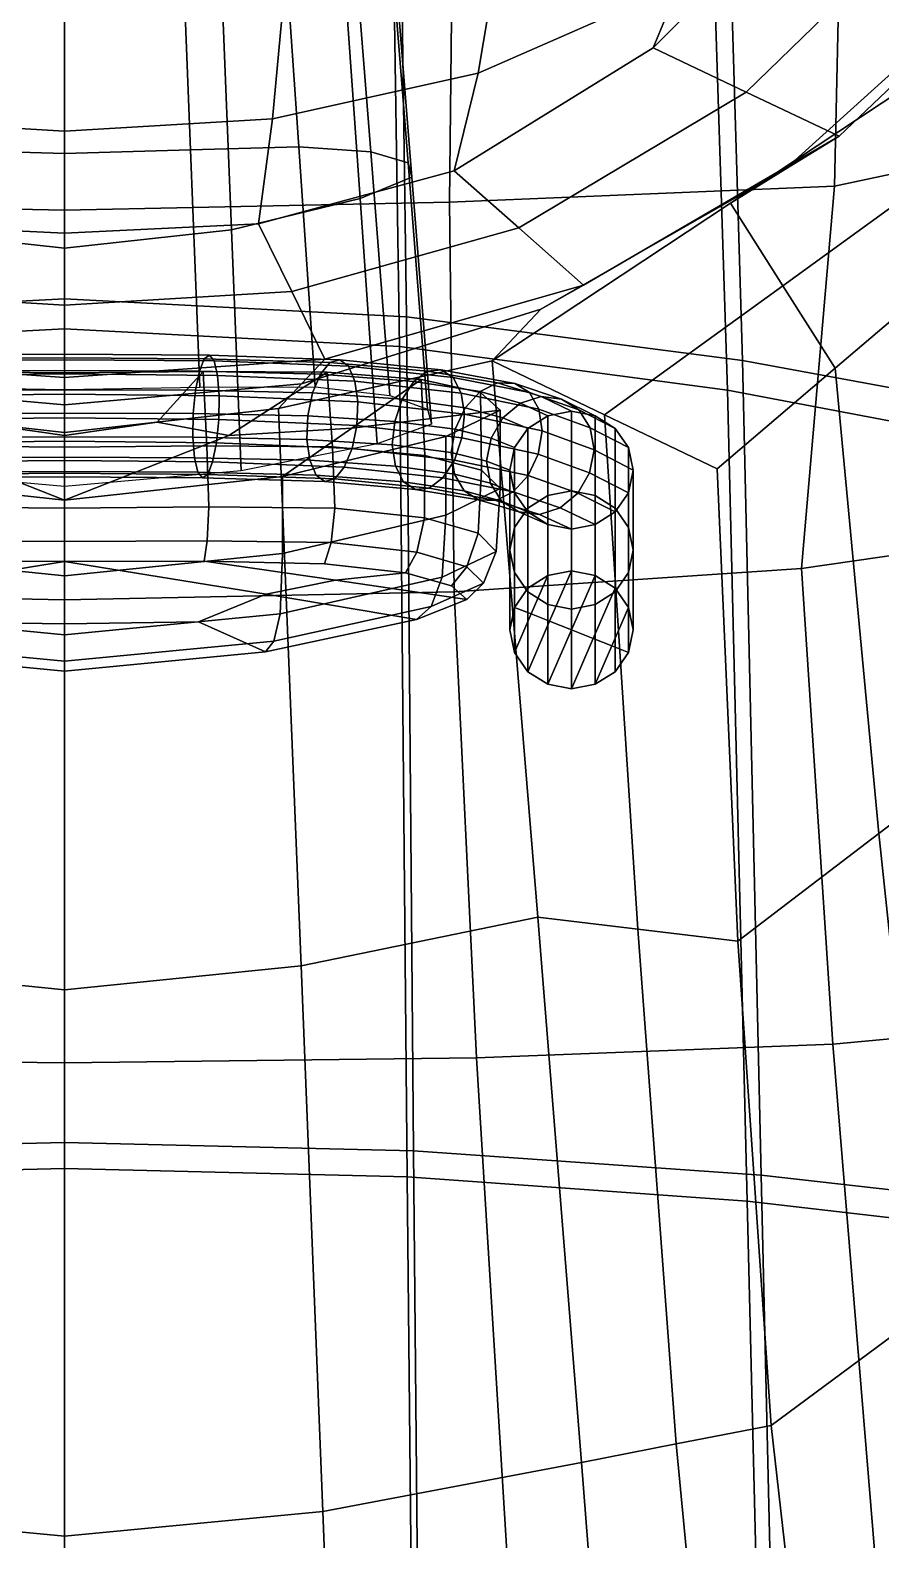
# Model space of a CAD drawing. Extents: x -0.97 to 0.97, y -3.2 to 2.94.
# Drawn here: x -0.0084 to 0.2012, y 1.7521 to 2.1244 of the extents above; entities that cross this region are included whole.
import ezdxf

# ---------------------------------------------------------------- set-up
doc = ezdxf.new("R2010")
doc.units = 0

msp = doc.modelspace()

# ---------------------------------------------------------------- linework, layer by layer
for points in [[(-0.08132, 2.26429, 0.97047), (-0.08433, 2.05373, 1.10115), (0, 2.05814, 1.10504), (0, 2.27284, 0.97259)], [(0.08132, 2.26429, 0.97047), (0, 2.27284, 0.97259), (0, 2.05814, 1.10504), (0.08433, 2.05373, 1.10115)], [(-0.07941, 2.25594, 0.95767), (0, 2.26448, 0.95973), (0, 2.05076, 1.09153), (-0.08263, 2.04635, 1.08769)], [(0.07941, 2.25594, 0.95767), (0.08263, 2.04635, 1.08769), (0, 2.05076, 1.09153), (0, 2.26448, 0.95973)], [(0.08132, 2.26429, 0.97047), (0.08433, 2.05373, 1.10115), (0.16719, 2.04293, 1.0905), (0.16117, 2.24421, 0.96418)], [(0.07941, 2.25594, 0.95767), (0.15705, 2.23598, 0.95172), (0.16343, 2.0356, 1.07739), (0.08263, 2.04635, 1.08769)], [(0.23806, 2.21818, 0.95376), (0.16117, 2.24421, 0.96418), (0.16719, 2.04293, 1.0905), (0.24709, 2.02818, 1.07414)], [(0.23112, 2.21026, 0.94211), (0.24059, 2.02099, 1.06185), (0.16343, 2.0356, 1.07739), (0.15705, 2.23598, 0.95172)], [(0.2446, 2.09757, 0.24367), (0.24273, 2.17577, 0.23647), (0.19151, 2.1607, 0.1129), (0.18981, 2.0859, 0.10108)], [(0.15155, 2.13559, -0.14425), (0.20602, 2.16757, -0.11581), (0.18979, 2.16458, -0.02745), (0.14516, 2.12006, -0.08709)], [(0.16806, 2.10915, -0.09846), (0.14516, 2.12006, -0.08709), (0.18979, 2.16458, -0.02745), (0.21792, 2.15765, -0.03756)], [(0.0949, 2.08196, 0.10108), (0.18981, 2.0859, 0.10108), (0.19151, 2.1607, 0.1129), (0.09575, 2.15777, 0.1129)], [(0.15155, 2.13559, -0.14425), (0.10195, 2.11383, -0.17537), (0.10722, 2.14513, -0.22799), (0.15721, 2.16019, -0.20727)], [(-0.0949, 2.08196, 0.10108), (0, 2.07999, 0.10108), (0, 2.1563, 0.1129), (-0.09575, 2.15777, 0.1129)], [(0.0949, 2.08196, 0.10108), (0.09575, 2.15777, 0.1129), (0, 2.1563, 0.1129), (0, 2.07999, 0.10108)], [(0.16806, 2.10915, -0.09846), (0.21792, 2.15765, -0.03756), (0.24606, 2.15071, -0.04767), (0.19095, 2.09825, -0.10983)], [(-0.0311, 2.09488, 0.87829), (0, 2.09398, 0.88131), (0, 2.15219, 0.8619), (-0.0288, 2.15339, 0.85878)], [(0.0311, 2.09488, 0.87829), (0.0288, 2.15339, 0.85878), (0, 2.15219, 0.8619), (0, 2.09398, 0.88131)], [(0.0311, 2.09488, 0.87829), (0.05775, 2.09565, 0.87036), (0.05369, 2.15485, 0.85061), (0.0288, 2.15339, 0.85878)], [(0.07551, 2.09437, 0.85863), (0.07079, 2.15442, 0.8386), (0.05369, 2.15485, 0.85061), (0.05775, 2.09565, 0.87036)], [(0.07551, 2.09437, 0.85863), (0.0847, 2.09167, 0.84577), (0.07988, 2.15239, 0.82551), (0.07079, 2.15442, 0.8386)], [(0.0856, 2.08814, 0.83445), (0.08076, 2.14905, 0.81414), (0.07988, 2.15239, 0.82551), (0.0847, 2.09167, 0.84577)], [(0.0856, 2.08814, 0.83445), (0.07288, 2.08292, 0.82404), (0.06865, 2.14343, 0.80385), (0.08076, 2.14905, 0.81414)], [(0.17758, 2.09, -0.09668), (0.19095, 2.09825, -0.10983), (0.24606, 2.15071, -0.04767), (0.23286, 2.14011, -0.03418)], [(0.05125, 2.10253, -0.19156), (0.05433, 2.1354, -0.24002), (0.10722, 2.14513, -0.22799), (0.10195, 2.11383, -0.17537)], [(0.04118, 2.07515, 0.81387), (0.03877, 2.13461, 0.79404), (0.06865, 2.14343, 0.80385), (0.07288, 2.08292, 0.82404)], [(0.17758, 2.09, -0.09668), (0.23286, 2.14011, -0.03418), (0.22296, 2.12062, -0.02684), (0.1642, 2.08174, -0.08353)], [(-0.05125, 2.10253, -0.19156), (-0.05433, 2.1354, -0.24002), (0, 2.13187, -0.24387), (0, 2.09949, -0.19592)], [(-0.04118, 2.07515, 0.81387), (-0.03877, 2.13461, 0.79404), (0, 2.1294, 0.78925), (0, 2.07063, 0.80886)], [(0.05125, 2.10253, -0.19156), (0, 2.09949, -0.19592), (0, 2.13187, -0.24387), (0.05433, 2.1354, -0.24002)], [(0.04118, 2.07515, 0.81387), (0, 2.07063, 0.80886), (0, 2.1294, 0.78925), (0.03877, 2.13461, 0.79404)], [(0.15155, 2.13559, -0.14425), (0.14516, 2.12006, -0.08709), (0.09611, 2.0897, -0.1307), (0.10195, 2.11383, -0.17537)], [(0.16806, 2.10915, -0.09846), (0.11203, 2.07562, -0.14347), (0.09611, 2.0897, -0.1307), (0.14516, 2.12006, -0.08709)], [(0.1771, 2.06137, -0.08111), (0.1642, 2.08174, -0.08353), (0.22296, 2.12062, -0.02684), (0.22103, 2.09322, -0.03609)], [(0.05125, 2.10253, -0.19156), (0.10195, 2.11383, -0.17537), (0.09611, 2.0897, -0.1307), (0.04786, 2.0766, -0.15211)], [(0.16806, 2.10915, -0.09846), (0.19095, 2.09825, -0.10983), (0.12796, 2.06155, -0.15624), (0.11203, 2.07562, -0.14347)], [(-0.05125, 2.10253, -0.19156), (0, 2.09949, -0.19592), (0, 2.07437, -0.15727), (-0.04786, 2.0766, -0.15211)], [(0.05125, 2.10253, -0.19156), (0.04786, 2.0766, -0.15211), (0, 2.07437, -0.15727), (0, 2.09949, -0.19592)], [(0.17758, 2.09, -0.09668), (0.11746, 2.05559, -0.14255), (0.12796, 2.06155, -0.15624), (0.19095, 2.09825, -0.10983)], [(0.2446, 2.09757, 0.24367), (0.18981, 2.0859, 0.10108), (0.18171, 1.99163, 0.1403), (0.24642, 2.001, 0.25471)], [(-0.0311, 2.09488, 0.87829), (-0.0334, 2.03636, 0.89781), (0, 2.03577, 0.90073), (0, 2.09398, 0.88131)], [(0.0311, 2.09488, 0.87829), (0, 2.09398, 0.88131), (0, 2.03577, 0.90073), (0.0334, 2.03636, 0.89781)], [(0.0311, 2.09488, 0.87829), (0.0334, 2.03636, 0.89781), (0.06181, 2.03645, 0.8901), (0.05775, 2.09565, 0.87036)], [(0.07551, 2.09437, 0.85863), (0.05775, 2.09565, 0.87036), (0.06181, 2.03645, 0.8901), (0.08024, 2.03433, 0.87865)], [(0.07551, 2.09437, 0.85863), (0.08024, 2.03433, 0.87865), (0.08952, 2.03094, 0.86602), (0.0847, 2.09167, 0.84577)], [(0.1771, 2.06137, -0.08111), (0.22103, 2.09322, -0.03609), (0.21911, 2.06582, -0.04535), (0.18999, 2.041, -0.0787)], [(0.05602, 2.05994, -0.16682), (0.04786, 2.0766, -0.15211), (0.09611, 2.0897, -0.1307), (0.11203, 2.07562, -0.14347)], [(0.0856, 2.08814, 0.83445), (0.0847, 2.09167, 0.84577), (0.08952, 2.03094, 0.86602), (0.09045, 2.02723, 0.85477)], [(0.17758, 2.09, -0.09668), (0.1642, 2.08174, -0.08353), (0.10545, 2.04286, -0.14022), (0.11746, 2.05559, -0.14255)], [(0.0856, 2.08814, 0.83445), (0.09045, 2.02723, 0.85477), (0.07711, 2.02241, 0.84422), (0.07288, 2.08292, 0.82404)], [(0.0949, 2.08196, 0.10108), (0.09608, 1.98588, 0.10117), (0.18171, 1.99163, 0.1403), (0.18981, 2.0859, 0.10108)], [(-0.0949, 2.08196, 0.10108), (-0.09608, 1.98588, 0.10117), (0, 1.9839, 0.10042), (0, 2.07999, 0.10108)], [(0.0949, 2.08196, 0.10108), (0, 2.07999, 0.10108), (0, 1.9839, 0.10042), (0.09608, 1.98588, 0.10117)], [(0.04118, 2.07515, 0.81387), (0.07288, 2.08292, 0.82404), (0.07711, 2.02241, 0.84422), (0.0436, 2.01569, 0.83371)], [(0.1771, 2.06137, -0.08111), (0.13316, 2.02952, -0.12614), (0.10545, 2.04286, -0.14022), (0.1642, 2.08174, -0.08353)], [(-0.05602, 2.05994, -0.16682), (-0.04786, 2.0766, -0.15211), (0, 2.07437, -0.15727), (0, 2.05656, -0.17308)], [(-0.04118, 2.07515, 0.81387), (0, 2.07063, 0.80886), (0, 2.01186, 0.82846), (-0.0436, 2.01569, 0.83371)], [(0.05602, 2.05994, -0.16682), (0, 2.05656, -0.17308), (0, 2.07437, -0.15727), (0.04786, 2.0766, -0.15211)], [(0.04118, 2.07515, 0.81387), (0.0436, 2.01569, 0.83371), (0, 2.01186, 0.82846), (0, 2.07063, 0.80886)], [(0.05602, 2.05994, -0.16682), (0.11203, 2.07562, -0.14347), (0.12796, 2.06155, -0.15624), (0.06418, 2.04327, -0.18153)], [(0.2008, 1.92624, -0.05489), (0.18999, 2.041, -0.0787), (0.21911, 2.06582, -0.04535), (0.23558, 1.95276, -0.01137)], [(-0.05602, 2.05994, -0.16682), (0, 2.05656, -0.17308), (0, 2.03874, -0.1889), (-0.06418, 2.04327, -0.18153)], [(0.05602, 2.05994, -0.16682), (0.06418, 2.04327, -0.18153), (0, 2.03874, -0.1889), (0, 2.05656, -0.17308)], [(0.05845, 2.03717, -0.1665), (0.06418, 2.04327, -0.18153), (0.12796, 2.06155, -0.15624), (0.11746, 2.05559, -0.14255)], [(0.1771, 2.06137, -0.08111), (0.18999, 2.041, -0.0787), (0.16087, 2.01618, -0.11206), (0.13316, 2.02952, -0.12614)], [(-0.08601, 1.84797, 1.20751), (0, 1.85006, 1.21096), (0, 2.05814, 1.10504), (-0.08433, 2.05373, 1.10115)], [(0.08601, 1.84797, 1.20751), (0.08433, 2.05373, 1.10115), (0, 2.05814, 1.10504), (0, 1.85006, 1.21096)], [(0.05845, 2.03717, -0.1665), (0.11746, 2.05559, -0.14255), (0.10545, 2.04286, -0.14022), (0.05273, 2.03108, -0.15146)], [(0.08601, 1.84797, 1.20751), (0.17173, 1.84198, 1.19651), (0.16719, 2.04293, 1.0905), (0.08433, 2.05373, 1.10115)], [(-0.08447, 1.84158, 1.19347), (-0.08263, 2.04635, 1.08769), (0, 2.05076, 1.09153), (0, 1.84368, 1.19688)], [(0.08447, 1.84158, 1.19347), (0, 1.84368, 1.19688), (0, 2.05076, 1.09153), (0.08263, 2.04635, 1.08769)], [(-0.03572, 2.04421, 0.93051), (-0.03687, 2.04282, 0.93598), (0, 2.04313, 0.93946), (0, 2.04446, 0.93383)], [(-0.03572, 2.04421, 0.93051), (0, 2.04446, 0.93383), (0, 2.04358, 0.92814), (-0.03445, 2.04338, 0.92498)], [(0.03572, 2.04421, 0.93051), (0.03445, 2.04338, 0.92498), (0, 2.04358, 0.92814), (0, 2.04446, 0.93383)], [(0.03572, 2.04421, 0.93051), (0, 2.04446, 0.93383), (0, 2.04313, 0.93946), (0.03687, 2.04282, 0.93598)], [(0.03572, 2.04421, 0.93051), (0.06787, 2.04306, 0.92202), (0.06543, 2.04242, 0.91688), (0.03445, 2.04338, 0.92498)], [(0.03572, 2.04421, 0.93051), (0.03687, 2.04282, 0.93598), (0.07004, 2.0415, 0.92714), (0.06787, 2.04306, 0.92202)], [(0.08447, 1.84158, 1.19347), (0.08263, 2.04635, 1.08769), (0.16343, 2.0356, 1.07739), (0.16827, 1.8356, 1.1828)], [(-0.05845, 2.03717, -0.1665), (-0.06418, 2.04327, -0.18153), (0, 2.03874, -0.1889), (0, 2.03196, -0.17299)], [(-0.0377, 2.03927, 0.94054), (0, 2.03963, 0.94414), (0, 2.04313, 0.93946), (-0.03687, 2.04282, 0.93598)], [(-0.03325, 2.0403, 0.92027), (-0.03445, 2.04338, 0.92498), (0, 2.04358, 0.92814), (0, 2.04044, 0.92328)], [(-0.03325, 2.0403, 0.92027), (0, 2.04044, 0.92328), (0, 2.03568, 0.91991), (-0.03229, 2.03558, 0.91701)], [(0.03325, 2.0403, 0.92027), (0, 2.04044, 0.92328), (0, 2.04358, 0.92814), (0.03445, 2.04338, 0.92498)], [(0.05845, 2.03717, -0.1665), (0, 2.03196, -0.17299), (0, 2.03874, -0.1889), (0.06418, 2.04327, -0.18153)], [(0.0377, 2.03927, 0.94054), (0.03687, 2.04282, 0.93598), (0, 2.04313, 0.93946), (0, 2.03963, 0.94414)], [(0.03325, 2.0403, 0.92027), (0.03229, 2.03558, 0.91701), (0, 2.03568, 0.91991), (0, 2.04044, 0.92328)], [(0.03325, 2.0403, 0.92027), (0.03445, 2.04338, 0.92498), (0.06543, 2.04242, 0.91688), (0.06308, 2.03952, 0.91252)], [(0.0377, 2.03927, 0.94054), (0.07158, 2.03782, 0.93142), (0.07004, 2.0415, 0.92714), (0.03687, 2.04282, 0.93598)], [(0.05833, 1.89364, -0.15954), (0.05273, 2.03108, -0.15146), (0.10545, 2.04286, -0.14022), (0.11666, 1.90559, -0.12936)], [(0.08609, 2.03774, 0.90132), (0.06308, 2.03952, 0.91252), (0.06543, 2.04242, 0.91688), (0.08947, 2.04032, 0.90522)], [(0.09288, 2.04063, 0.90987), (0.08947, 2.04032, 0.90522), (0.06543, 2.04242, 0.91688), (0.06787, 2.04306, 0.92202)], [(0.09288, 2.04063, 0.90987), (0.06787, 2.04306, 0.92202), (0.07004, 2.0415, 0.92714), (0.09583, 2.03877, 0.91453)], [(0.09781, 2.03488, 0.91848), (0.09583, 2.03877, 0.91453), (0.07004, 2.0415, 0.92714), (0.07158, 2.03782, 0.93142)], [(0.09288, 2.04063, 0.90987), (0.11103, 2.03729, 0.89541), (0.10677, 2.03742, 0.89164), (0.08947, 2.04032, 0.90522)], [(0.09288, 2.04063, 0.90987), (0.09583, 2.03877, 0.91453), (0.11463, 2.03505, 0.8993), (0.11103, 2.03729, 0.89541)], [(0.14134, 1.90266, -0.11389), (0.11666, 1.90559, -0.12936), (0.10545, 2.04286, -0.14022), (0.13316, 2.02952, -0.12614)], [(0.2008, 1.92624, -0.05489), (0.16603, 1.89973, -0.09841), (0.16087, 2.01618, -0.11206), (0.18999, 2.041, -0.0787)], [(0.25684, 1.83239, 1.17732), (0.24709, 2.02818, 1.07414), (0.16719, 2.04293, 1.0905), (0.17173, 1.84198, 1.19651)], [(-0.05845, 2.03717, -0.1665), (0, 2.03196, -0.17299), (0, 2.02519, -0.15708), (-0.05273, 2.03108, -0.15146)], [(-0.0377, 2.03927, 0.94054), (-0.03813, 2.03423, 0.94357), (0, 2.03461, 0.94725), (0, 2.03963, 0.94414)], [(-0.0351, 2.02189, 0.91531), (0, 2.02154, 0.91912), (0, 2.03992, 0.91292), (-0.03423, 2.04025, 0.90911)], [(-0.02282, 2.02774, 0.87525), (-0.03423, 2.04025, 0.90911), (0, 2.03992, 0.91292), (0, 2.02445, 0.86869)], [(0.02282, 2.02774, 0.87525), (0, 2.02445, 0.86869), (0, 2.03992, 0.91292), (0.03423, 2.04025, 0.90911)], [(0.0351, 2.02189, 0.91531), (0.03423, 2.04025, 0.90911), (0, 2.03992, 0.91292), (0, 2.02154, 0.91912)], [(0.0377, 2.03927, 0.94054), (0, 2.03963, 0.94414), (0, 2.03461, 0.94725), (0.03813, 2.03423, 0.94357)], [(0.05845, 2.03717, -0.1665), (0.05273, 2.03108, -0.15146), (0, 2.02519, -0.15708), (0, 2.03196, -0.17299)], [(0.02282, 2.02774, 0.87525), (0.03423, 2.04025, 0.90911), (0.06478, 2.04009, 0.90006), (0.04053, 2.02441, 0.86043)], [(0.03325, 2.0403, 0.92027), (0.06308, 2.03952, 0.91252), (0.06117, 2.03494, 0.90953), (0.03229, 2.03558, 0.91701)], [(0.0351, 2.02189, 0.91531), (0.06608, 2.02165, 0.90629), (0.06478, 2.04009, 0.90006), (0.03423, 2.04025, 0.90911)], [(0.0377, 2.03927, 0.94054), (0.03813, 2.03423, 0.94357), (0.07231, 2.03271, 0.9343), (0.07158, 2.03782, 0.93142)], [(0.07084, 2.02627, 0.85742), (0.04053, 2.02441, 0.86043), (0.06478, 2.04009, 0.90006), (0.08797, 2.03826, 0.88814)], [(0.08609, 2.03774, 0.90132), (0.08325, 2.03341, 0.89869), (0.06117, 2.03494, 0.90953), (0.06308, 2.03952, 0.91252)], [(0.08883, 2.01949, 0.89447), (0.08797, 2.03826, 0.88814), (0.06478, 2.04009, 0.90006), (0.06608, 2.02165, 0.90629)], [(0.07084, 2.02627, 0.85742), (0.08797, 2.03826, 0.88814), (0.1026, 2.03505, 0.8745), (0.10745, 2.03072, 0.86031)], [(0.09781, 2.03488, 0.91848), (0.07158, 2.03782, 0.93142), (0.07231, 2.03271, 0.9343), (0.0986, 2.02967, 0.92118)], [(0.08609, 2.03774, 0.90132), (0.10248, 2.03526, 0.8886), (0.09879, 2.03129, 0.88667), (0.08325, 2.03341, 0.89869)], [(0.08609, 2.03774, 0.90132), (0.08947, 2.04032, 0.90522), (0.10677, 2.03742, 0.89164), (0.10248, 2.03526, 0.8886)], [(0.08883, 2.01949, 0.89447), (0.10279, 2.0159, 0.88096), (0.1026, 2.03505, 0.8745), (0.08797, 2.03826, 0.88814)], [(0.09781, 2.03488, 0.91848), (0.11697, 2.0309, 0.90271), (0.11463, 2.03505, 0.8993), (0.09583, 2.03877, 0.91453)], [(0.11244, 2.03238, 0.87629), (0.10248, 2.03526, 0.8886), (0.10677, 2.03742, 0.89164), (0.11752, 2.03405, 0.8778)], [(0.12257, 2.03343, 0.88003), (0.11752, 2.03405, 0.8778), (0.10677, 2.03742, 0.89164), (0.11103, 2.03729, 0.89541)], [(0.12257, 2.03343, 0.88003), (0.11103, 2.03729, 0.89541), (0.11463, 2.03505, 0.8993), (0.12684, 2.03076, 0.88259)], [(-0.03804, 2.02838, 0.94449), (0, 2.02877, 0.94817), (0, 2.03461, 0.94725), (-0.03813, 2.03423, 0.94357)], [(-0.03174, 2.02984, 0.91582), (-0.03229, 2.03558, 0.91701), (0, 2.03568, 0.91991), (0, 2.02992, 0.91867)], [(0.03174, 2.02984, 0.91582), (0, 2.02992, 0.91867), (0, 2.03568, 0.91991), (0.03229, 2.03558, 0.91701)], [(0.03804, 2.02838, 0.94449), (0.03813, 2.03423, 0.94357), (0, 2.03461, 0.94725), (0, 2.02877, 0.94817)], [(0.03174, 2.02984, 0.91582), (0.03229, 2.03558, 0.91701), (0.06117, 2.03494, 0.90953), (0.06002, 2.02927, 0.90848)], [(0.03804, 2.02838, 0.94449), (0.07205, 2.02686, 0.9352), (0.07231, 2.03271, 0.9343), (0.03813, 2.03423, 0.94357)], [(0.08142, 2.0279, 0.89784), (0.06002, 2.02927, 0.90848), (0.06117, 2.03494, 0.90953), (0.08325, 2.03341, 0.89869)], [(0.08142, 2.0279, 0.89784), (0.08325, 2.03341, 0.89869), (0.09879, 2.03129, 0.88667), (0.09633, 2.02599, 0.88626)], [(0.09781, 2.03488, 0.91848), (0.0986, 2.02967, 0.92118), (0.11777, 2.02557, 0.90516), (0.11697, 2.0309, 0.90271)], [(0.11244, 2.03238, 0.87629), (0.10807, 2.02882, 0.87565), (0.09879, 2.03129, 0.88667), (0.10248, 2.03526, 0.8886)], [(0.10744, 2.01133, 0.86686), (0.10745, 2.03072, 0.86031), (0.1026, 2.03505, 0.8745), (0.10279, 2.0159, 0.88096)], [(0.11244, 2.03238, 0.87629), (0.11752, 2.03405, 0.8778), (0.12499, 2.03046, 0.86383), (0.11918, 2.02931, 0.86418)], [(0.12961, 2.02632, 0.8851), (0.12684, 2.03076, 0.88259), (0.11463, 2.03505, 0.8993), (0.11697, 2.0309, 0.90271)], [(0.12257, 2.03343, 0.88003), (0.1308, 2.02931, 0.86418), (0.12499, 2.03046, 0.86383), (0.11752, 2.03405, 0.8778)], [(0.12257, 2.03343, 0.88003), (0.12684, 2.03076, 0.88259), (0.13575, 2.02619, 0.86513), (0.1308, 2.02931, 0.86418)], [(0.25074, 1.82605, 1.1644), (0.16827, 1.8356, 1.1828), (0.16343, 2.0356, 1.07739), (0.24059, 2.02099, 1.06185)], [(-0.05833, 1.89364, -0.15954), (-0.05273, 2.03108, -0.15146), (0, 2.02519, -0.15708), (0, 1.88767, -0.17462)], [(-0.03174, 2.02984, 0.91582), (0, 2.02992, 0.91867), (0, 2.02408, 0.9196), (-0.03165, 2.02399, 0.91674)], [(0.05833, 1.89364, -0.15954), (0, 1.88767, -0.17462), (0, 2.02519, -0.15708), (0.05273, 2.03108, -0.15146)], [(0.03174, 2.02984, 0.91582), (0.03165, 2.02399, 0.91674), (0, 2.02408, 0.9196), (0, 2.02992, 0.91867)], [(0.03174, 2.02984, 0.91582), (0.06002, 2.02927, 0.90848), (0.05976, 2.02342, 0.90939), (0.03165, 2.02399, 0.91674)], [(0.07084, 2.02627, 0.85742), (0.10745, 2.03072, 0.86031), (0.094, 2.02416, 0.84468), (0.05371, 2.01428, 0.82669)], [(0.08142, 2.0279, 0.89784), (0.0808, 2.02209, 0.89877), (0.05976, 2.02342, 0.90939), (0.06002, 2.02927, 0.90848)], [(0.09799, 2.02386, 0.9221), (0.0986, 2.02967, 0.92118), (0.07231, 2.03271, 0.9343), (0.07205, 2.02686, 0.9352)], [(0.10744, 2.01133, 0.86686), (0.094, 2.0048, 0.85121), (0.094, 2.02416, 0.84468), (0.10745, 2.03072, 0.86031)], [(0.10516, 2.02379, 0.87607), (0.09633, 2.02599, 0.88626), (0.09879, 2.03129, 0.88667), (0.10807, 2.02882, 0.87565)], [(0.09799, 2.02386, 0.9221), (0.11681, 2.01982, 0.90621), (0.11777, 2.02557, 0.90516), (0.0986, 2.02967, 0.92118)], [(0.11244, 2.03238, 0.87629), (0.11918, 2.02931, 0.86418), (0.11422, 2.02619, 0.86513), (0.10807, 2.02882, 0.87565)], [(0.11918, 2.0096, 0.79958), (0.11422, 2.00649, 0.80053), (0.11422, 2.02619, 0.86513), (0.11918, 2.02931, 0.86418)], [(0.12961, 2.02632, 0.8851), (0.11697, 2.0309, 0.90271), (0.11777, 2.02557, 0.90516), (0.13058, 2.02088, 0.8872)], [(0.11918, 2.0096, 0.79958), (0.11918, 2.02931, 0.86418), (0.12499, 2.03046, 0.86383), (0.12499, 2.01075, 0.79923)], [(0.1308, 2.0096, 0.79958), (0.12499, 2.01075, 0.79923), (0.12499, 2.03046, 0.86383), (0.1308, 2.02931, 0.86418)], [(0.12961, 2.02632, 0.8851), (0.13901, 2.02145, 0.86658), (0.13575, 2.02619, 0.86513), (0.12684, 2.03076, 0.88259)], [(0.1308, 2.0096, 0.79958), (0.1308, 2.02931, 0.86418), (0.13575, 2.02619, 0.86513), (0.13575, 2.00649, 0.80053)], [(0.14134, 1.90266, -0.11389), (0.13316, 2.02952, -0.12614), (0.16087, 2.01618, -0.11206), (0.16603, 1.89973, -0.09841)], [(-0.07084, 2.02627, 0.85742), (-0.04053, 2.02441, 0.86043), (0, 2.0085, 0.81711), (-0.05371, 2.01428, 0.82669)], [(-0.02282, 2.02774, 0.87525), (0, 2.02445, 0.86869), (0, 2.0085, 0.81711), (-0.04053, 2.02441, 0.86043)], [(-0.03804, 2.02838, 0.94449), (-0.03749, 2.02264, 0.9433), (0, 2.02301, 0.94694), (0, 2.02877, 0.94817)], [(0.03804, 2.02838, 0.94449), (0, 2.02877, 0.94817), (0, 2.02301, 0.94694), (0.03749, 2.02264, 0.9433)], [(0.02282, 2.02774, 0.87525), (0.04053, 2.02441, 0.86043), (0, 2.0085, 0.81711), (0, 2.02445, 0.86869)], [(0.07084, 2.02627, 0.85742), (0.05371, 2.01428, 0.82669), (0, 2.0085, 0.81711), (0.04053, 2.02441, 0.86043)], [(0.03804, 2.02838, 0.94449), (0.03749, 2.02264, 0.9433), (0.0709, 2.02119, 0.93416), (0.07205, 2.02686, 0.9352)], [(0.09799, 2.02386, 0.9221), (0.07205, 2.02686, 0.9352), (0.0709, 2.02119, 0.93416), (0.09616, 2.01834, 0.92126)], [(0.08142, 2.0279, 0.89784), (0.09633, 2.02599, 0.88626), (0.09536, 2.02025, 0.8873), (0.0808, 2.02209, 0.89877)], [(0.10516, 2.02379, 0.87607), (0.10403, 2.01813, 0.8774), (0.09536, 2.02025, 0.8873), (0.09633, 2.02599, 0.88626)], [(0.10516, 2.02379, 0.87607), (0.10807, 2.02882, 0.87565), (0.11422, 2.02619, 0.86513), (0.11096, 2.02145, 0.86658)], [(0.11096, 2.00174, 0.80197), (0.11096, 2.02145, 0.86658), (0.11422, 2.02619, 0.86513), (0.11422, 2.00649, 0.80053)], [(0.12945, 2.01522, 0.88853), (0.13058, 2.02088, 0.8872), (0.11777, 2.02557, 0.90516), (0.11681, 2.01982, 0.90621)], [(0.12961, 2.02632, 0.8851), (0.13058, 2.02088, 0.8872), (0.14022, 2.01589, 0.86827), (0.13901, 2.02145, 0.86658)], [(0.13901, 2.00174, 0.80197), (0.13575, 2.00649, 0.80053), (0.13575, 2.02619, 0.86513), (0.13901, 2.02145, 0.86658)], [(-0.03653, 2.01792, 0.94004), (0, 2.01825, 0.94357), (0, 2.02301, 0.94694), (-0.03749, 2.02264, 0.9433)], [(-0.0351, 2.02189, 0.91531), (-0.03557, 2.00686, 0.91918), (0, 2.00653, 0.92292), (0, 2.02154, 0.91912)], [(-0.03207, 2.01895, 0.91977), (-0.03165, 2.02399, 0.91674), (0, 2.02408, 0.9196), (0, 2.01907, 0.92271)], [(0.03207, 2.01895, 0.91977), (0, 2.01907, 0.92271), (0, 2.02408, 0.9196), (0.03165, 2.02399, 0.91674)], [(0.03653, 2.01792, 0.94004), (0.03749, 2.02264, 0.9433), (0, 2.02301, 0.94694), (0, 2.01825, 0.94357)], [(0.0351, 2.02189, 0.91531), (0, 2.02154, 0.91912), (0, 2.00653, 0.92292), (0.03557, 2.00686, 0.91918)], [(0.03207, 2.01895, 0.91977), (0.03165, 2.02399, 0.91674), (0.05976, 2.02342, 0.90939), (0.06049, 2.01831, 0.91226)], [(0.0351, 2.02189, 0.91531), (0.03557, 2.00686, 0.91918), (0.06665, 2.00651, 0.91037), (0.06608, 2.02165, 0.90629)], [(0.03653, 2.01792, 0.94004), (0.06899, 2.01661, 0.93116), (0.0709, 2.02119, 0.93416), (0.03749, 2.02264, 0.9433)], [(0.05371, 1.99532, 0.83309), (0.05371, 2.01428, 0.82669), (0.094, 2.02416, 0.84468), (0.094, 2.0048, 0.85121)], [(0.08159, 2.01688, 0.90147), (0.06049, 2.01831, 0.91226), (0.05976, 2.02342, 0.90939), (0.0808, 2.02209, 0.89877)], [(0.08159, 2.01688, 0.90147), (0.0808, 2.02209, 0.89877), (0.09536, 2.02025, 0.8873), (0.09617, 2.01492, 0.88976)], [(0.09799, 2.02386, 0.9221), (0.09616, 2.01834, 0.92126), (0.11435, 2.01453, 0.90579), (0.11681, 2.01982, 0.90621)], [(0.10516, 2.02379, 0.87607), (0.11096, 2.02145, 0.86658), (0.10976, 2.01589, 0.86827), (0.10403, 2.01813, 0.8774)], [(-0.03653, 2.01792, 0.94004), (-0.03533, 2.01484, 0.93533), (0, 2.01512, 0.93871), (0, 2.01825, 0.94357)], [(-0.03207, 2.01895, 0.91977), (0, 2.01907, 0.92271), (0, 2.01556, 0.92739), (-0.03291, 2.0154, 0.92433)], [(0.03207, 2.01895, 0.91977), (0.03291, 2.0154, 0.92433), (0, 2.01556, 0.92739), (0, 2.01907, 0.92271)], [(0.03653, 2.01792, 0.94004), (0, 2.01825, 0.94357), (0, 2.01512, 0.93871), (0.03533, 2.01484, 0.93533)], [(0.03207, 2.01895, 0.91977), (0.06049, 2.01831, 0.91226), (0.06203, 2.01463, 0.91654), (0.03291, 2.0154, 0.92433)], [(0.08159, 2.01688, 0.90147), (0.08357, 2.01299, 0.90541), (0.06203, 2.01463, 0.91654), (0.06049, 2.01831, 0.91226)], [(0.08883, 2.01949, 0.89447), (0.06608, 2.02165, 0.90629), (0.06665, 2.00651, 0.91037), (0.08877, 2.00414, 0.89885)], [(0.09331, 2.01402, 0.91862), (0.09616, 2.01834, 0.92126), (0.0709, 2.02119, 0.93416), (0.06899, 2.01661, 0.93116)], [(0.08883, 2.01949, 0.89447), (0.08877, 2.00414, 0.89885), (0.102, 2.00036, 0.88577), (0.10279, 2.0159, 0.88096)], [(0.09331, 2.01402, 0.91862), (0.11065, 2.01056, 0.90386), (0.11435, 2.01453, 0.90579), (0.09616, 2.01834, 0.92126)], [(0.105, 2.01269, 0.8795), (0.09617, 2.01492, 0.88976), (0.09536, 2.02025, 0.8873), (0.10403, 2.01813, 0.8774)], [(0.105, 2.01269, 0.8795), (0.10403, 2.01813, 0.8774), (0.10976, 2.01589, 0.86827), (0.11096, 2.01033, 0.86997)], [(0.11096, 2.00174, 0.80197), (0.10976, 1.99619, 0.80367), (0.10976, 2.01589, 0.86827), (0.11096, 2.02145, 0.86658)], [(0.12945, 2.01522, 0.88853), (0.11681, 2.01982, 0.90621), (0.11435, 2.01453, 0.90579), (0.12655, 2.01019, 0.88895)], [(0.12945, 2.01522, 0.88853), (0.13901, 2.01033, 0.86997), (0.14022, 2.01589, 0.86827), (0.13058, 2.02088, 0.8872)], [(0.13901, 2.00174, 0.80197), (0.13901, 2.02145, 0.86658), (0.14022, 2.01589, 0.86827), (0.14022, 1.99619, 0.80367)], [(-0.03406, 2.01401, 0.9298), (0, 2.01423, 0.93302), (0, 2.01512, 0.93871), (-0.03533, 2.01484, 0.93533)], [(-0.03406, 2.01401, 0.9298), (-0.03291, 2.0154, 0.92433), (0, 2.01556, 0.92739), (0, 2.01423, 0.93302)], [(0.03406, 2.01401, 0.9298), (0, 2.01423, 0.93302), (0, 2.01556, 0.92739), (0.03291, 2.0154, 0.92433)], [(0.03406, 2.01401, 0.9298), (0.03533, 2.01484, 0.93533), (0, 2.01512, 0.93871), (0, 2.01423, 0.93302)], [(0.03406, 2.01401, 0.9298), (0.03291, 2.0154, 0.92433), (0.06203, 2.01463, 0.91654), (0.0642, 2.01307, 0.92166)], [(0.03406, 2.01401, 0.9298), (0.0642, 2.01307, 0.92166), (0.06665, 2.01371, 0.9268), (0.03533, 2.01484, 0.93533)], [(0.03653, 2.01792, 0.94004), (0.03533, 2.01484, 0.93533), (0.06665, 2.01371, 0.9268), (0.06899, 2.01661, 0.93116)], [(0.08652, 2.01113, 0.91008), (0.0642, 2.01307, 0.92166), (0.06203, 2.01463, 0.91654), (0.08357, 2.01299, 0.90541)], [(0.09331, 2.01402, 0.91862), (0.06899, 2.01661, 0.93116), (0.06665, 2.01371, 0.9268), (0.08993, 2.01144, 0.91473)], [(0.08159, 2.01688, 0.90147), (0.09617, 2.01492, 0.88976), (0.0985, 2.01076, 0.89316), (0.08357, 2.01299, 0.90541)], [(0.105, 2.01269, 0.8795), (0.10777, 2.00825, 0.88201), (0.0985, 2.01076, 0.89316), (0.09617, 2.01492, 0.88976)], [(0.10744, 2.01133, 0.86686), (0.10279, 2.0159, 0.88096), (0.102, 2.00036, 0.88577), (0.1064, 1.99579, 0.87223)], [(0.11096, 1.99063, 0.80536), (0.11096, 2.01033, 0.86997), (0.10976, 2.01589, 0.86827), (0.10976, 1.99619, 0.80367)], [(0.12218, 2.00663, 0.88831), (0.12655, 2.01019, 0.88895), (0.11435, 2.01453, 0.90579), (0.11065, 2.01056, 0.90386)], [(0.12945, 2.01522, 0.88853), (0.12655, 2.01019, 0.88895), (0.13575, 2.00559, 0.87142), (0.13901, 2.01033, 0.86997)], [(0.13901, 1.99063, 0.80536), (0.14022, 1.99619, 0.80367), (0.14022, 2.01589, 0.86827), (0.13901, 2.01033, 0.86997)], [(-0.05371, 1.99533, 0.83309), (-0.05371, 2.01428, 0.82669), (0, 2.0085, 0.81711), (0, 1.98985, 0.8234)], [(0.05371, 1.99532, 0.83309), (0, 1.98985, 0.8234), (0, 2.0085, 0.81711), (0.05371, 2.01428, 0.82669)], [(0.08652, 2.01113, 0.91008), (0.08993, 2.01144, 0.91473), (0.06665, 2.01371, 0.9268), (0.0642, 2.01307, 0.92166)], [(0.08652, 2.01113, 0.91008), (0.08357, 2.01299, 0.90541), (0.0985, 2.01076, 0.89316), (0.1021, 2.00853, 0.89705)], [(0.08652, 2.01113, 0.91008), (0.1021, 2.00853, 0.89705), (0.10636, 2.0084, 0.90082), (0.08993, 2.01144, 0.91473)], [(0.09331, 2.01402, 0.91862), (0.08993, 2.01144, 0.91473), (0.10636, 2.0084, 0.90082), (0.11065, 2.01056, 0.90386)], [(0.10744, 2.01133, 0.86686), (0.1064, 1.99579, 0.87223), (0.09309, 1.98948, 0.85707), (0.094, 2.0048, 0.85121)], [(0.11205, 2.00559, 0.88457), (0.1021, 2.00853, 0.89705), (0.0985, 2.01076, 0.89316), (0.10777, 2.00825, 0.88201)], [(0.105, 2.01269, 0.8795), (0.11096, 2.01033, 0.86997), (0.11422, 2.00559, 0.87142), (0.10777, 2.00825, 0.88201)], [(0.11918, 2.0096, 0.79958), (0.12499, 2.01075, 0.79923), (0.12499, 1.99105, 0.73462), (0.11918, 1.9899, 0.73497)], [(0.1308, 2.0096, 0.79958), (0.1308, 1.9899, 0.73497), (0.12499, 1.99105, 0.73462), (0.12499, 2.01075, 0.79923)], [(0.11205, 2.00559, 0.88457), (0.1171, 2.00496, 0.8868), (0.10636, 2.0084, 0.90082), (0.1021, 2.00853, 0.89705)], [(0.12218, 2.00663, 0.88831), (0.11065, 2.01056, 0.90386), (0.10636, 2.0084, 0.90082), (0.1171, 2.00496, 0.8868)], [(0.11205, 2.00559, 0.88457), (0.10777, 2.00825, 0.88201), (0.11422, 2.00559, 0.87142), (0.11918, 2.00247, 0.87237)], [(0.11096, 1.99063, 0.80536), (0.11422, 1.98589, 0.80681), (0.11422, 2.00559, 0.87142), (0.11096, 2.01033, 0.86997)], [(0.11918, 2.0096, 0.79958), (0.11918, 1.9899, 0.73497), (0.11422, 1.98678, 0.73592), (0.11422, 2.00649, 0.80053)], [(0.12218, 2.00663, 0.88831), (0.1308, 2.00247, 0.87237), (0.13575, 2.00559, 0.87142), (0.12655, 2.01019, 0.88895)], [(0.1308, 2.0096, 0.79958), (0.13575, 2.00649, 0.80053), (0.13575, 1.98678, 0.73592), (0.1308, 1.9899, 0.73497)], [(0.13901, 1.99063, 0.80536), (0.13901, 2.01033, 0.86997), (0.13575, 2.00559, 0.87142), (0.13575, 1.98589, 0.80681)], [(-0.03522, 1.99849, 0.91842), (0, 1.99827, 0.92191), (0, 2.00653, 0.92292), (-0.03557, 2.00686, 0.91918)], [(0.03522, 1.99849, 0.91842), (0.03557, 2.00686, 0.91918), (0, 2.00653, 0.92292), (0, 1.99827, 0.92191)], [(0.03522, 1.99849, 0.91842), (0.06575, 1.998, 0.91015), (0.06665, 2.00651, 0.91037), (0.03557, 2.00686, 0.91918)], [(0.05371, 1.99532, 0.83309), (0.094, 2.0048, 0.85121), (0.09309, 1.98948, 0.85707), (0.05319, 1.98045, 0.83914)], [(0.08689, 1.99562, 0.89933), (0.08877, 2.00414, 0.89885), (0.06665, 2.00651, 0.91037), (0.06575, 1.998, 0.91015)], [(0.08689, 1.99562, 0.89933), (0.09922, 1.99206, 0.88726), (0.102, 2.00036, 0.88577), (0.08877, 2.00414, 0.89885)], [(0.11096, 2.00174, 0.80197), (0.11422, 2.00649, 0.80053), (0.11422, 1.98678, 0.73592), (0.11096, 1.98204, 0.73737)], [(0.11205, 2.00559, 0.88457), (0.11918, 2.00247, 0.87237), (0.12499, 2.00132, 0.87272), (0.1171, 2.00496, 0.8868)], [(0.11918, 1.98277, 0.80776), (0.11918, 2.00247, 0.87237), (0.11422, 2.00559, 0.87142), (0.11422, 1.98589, 0.80681)], [(0.12218, 2.00663, 0.88831), (0.1171, 2.00496, 0.8868), (0.12499, 2.00132, 0.87272), (0.1308, 2.00247, 0.87237)], [(0.1308, 1.98277, 0.80776), (0.13575, 1.98589, 0.80681), (0.13575, 2.00559, 0.87142), (0.1308, 2.00247, 0.87237)], [(0.13901, 2.00174, 0.80197), (0.13901, 1.98204, 0.73737), (0.13575, 1.98678, 0.73592), (0.13575, 2.00649, 0.80053)], [(0.10331, 1.98798, 0.87526), (0.1064, 1.99579, 0.87223), (0.102, 2.00036, 0.88577), (0.09922, 1.99206, 0.88726)], [(0.11096, 2.00174, 0.80197), (0.11096, 1.98204, 0.73737), (0.10976, 1.97648, 0.73906), (0.10976, 1.99619, 0.80367)], [(0.11918, 1.98277, 0.80776), (0.12499, 1.98162, 0.80811), (0.12499, 2.00132, 0.87272), (0.11918, 2.00247, 0.87237)], [(0.1308, 1.98277, 0.80776), (0.1308, 2.00247, 0.87237), (0.12499, 2.00132, 0.87272), (0.12499, 1.98162, 0.80811)], [(0.13901, 2.00174, 0.80197), (0.14022, 1.99619, 0.80367), (0.14022, 1.97648, 0.73906), (0.13901, 1.98204, 0.73737)], [(0.24966, 1.87992, 0.27348), (0.24642, 2.001, 0.25471), (0.18171, 1.99163, 0.1403), (0.18938, 1.87434, 0.1677)], [(-0.03522, 1.99849, 0.91842), (-0.03447, 1.99345, 0.91534), (0, 1.99338, 0.91851), (0, 1.99827, 0.92191)], [(0.03522, 1.99849, 0.91842), (0, 1.99827, 0.92191), (0, 1.99338, 0.91851), (0.03447, 1.99345, 0.91534)], [(0.03522, 1.99849, 0.91842), (0.03447, 1.99345, 0.91534), (0.06412, 1.99279, 0.90779), (0.06575, 1.998, 0.91015)], [(0.08689, 1.99562, 0.89933), (0.06575, 1.998, 0.91015), (0.06412, 1.99279, 0.90779), (0.0841, 1.99052, 0.89785)], [(0.10331, 1.98798, 0.87526), (0.09037, 1.98225, 0.86159), (0.09309, 1.98948, 0.85707), (0.1064, 1.99579, 0.87223)], [(0.11096, 1.99063, 0.80536), (0.10976, 1.99619, 0.80367), (0.10976, 1.97648, 0.73906), (0.11096, 1.97092, 0.74076)], [(0.13901, 1.99063, 0.80536), (0.13901, 1.97092, 0.74076), (0.14022, 1.97648, 0.73906), (0.14022, 1.99619, 0.80367)], [(-0.06683, 1.98873, 0.89623), (-0.04975, 1.98528, 0.88976), (0, 1.99338, 0.91851), (-0.03447, 1.99345, 0.91534)], [(-0.05371, 1.99533, 0.83309), (0, 1.98985, 0.8234), (0, 1.97526, 0.82948), (-0.05319, 1.98045, 0.83914)], [(-0.03304, 1.97849, 0.87359), (0, 1.97797, 0.8751), (0, 1.99338, 0.91851), (-0.04975, 1.98528, 0.88976)], [(0.05371, 1.99532, 0.83309), (0.05319, 1.98045, 0.83914), (0, 1.97526, 0.82948), (0, 1.98985, 0.8234)], [(0.06683, 1.98873, 0.89623), (0.03447, 1.99345, 0.91534), (0, 1.99338, 0.91851), (0.04975, 1.98528, 0.88976)], [(0.03304, 1.97849, 0.87359), (0.04975, 1.98528, 0.88976), (0, 1.99338, 0.91851), (0, 1.97797, 0.8751)], [(0.06683, 1.98873, 0.89623), (0.0841, 1.99052, 0.89785), (0.06412, 1.99279, 0.90779), (0.03447, 1.99345, 0.91534)], [(0.08689, 1.99562, 0.89933), (0.0841, 1.99052, 0.89785), (0.09545, 1.98736, 0.8871), (0.09922, 1.99206, 0.88726)], [(0.10331, 1.98798, 0.87526), (0.09922, 1.99206, 0.88726), (0.09545, 1.98736, 0.8871), (0.09919, 1.98402, 0.87713)], [(0.06683, 1.98873, 0.89623), (0.04975, 1.98528, 0.88976), (0.08675, 1.97907, 0.86544), (0.09919, 1.98402, 0.87713)], [(0.05164, 1.97373, 0.84452), (0.05319, 1.98045, 0.83914), (0.09309, 1.98948, 0.85707), (0.09037, 1.98225, 0.86159)], [(0.06683, 1.98873, 0.89623), (0.09919, 1.98402, 0.87713), (0.09545, 1.98736, 0.8871), (0.0841, 1.99052, 0.89785)], [(0.10157, 1.8709, 0.12846), (0.18938, 1.87434, 0.1677), (0.18171, 1.99163, 0.1403), (0.09608, 1.98588, 0.10117)], [(0.11096, 1.99063, 0.80536), (0.11096, 1.97092, 0.74076), (0.11422, 1.96618, 0.7422), (0.11422, 1.98589, 0.80681)], [(0.11507, 1.98041, 0.73786), (0.11096, 1.98204, 0.73737), (0.11422, 1.98678, 0.73592), (0.11918, 1.9899, 0.73497)], [(0.11507, 1.98041, 0.73786), (0.11918, 1.9899, 0.73497), (0.12499, 1.99105, 0.73462), (0.1196, 1.97861, 0.73841)], [(0.12499, 1.97648, 0.73906), (0.1196, 1.97861, 0.73841), (0.12499, 1.99105, 0.73462), (0.1308, 1.9899, 0.73497)], [(0.12499, 1.97648, 0.73906), (0.1308, 1.9899, 0.73497), (0.13575, 1.98678, 0.73592), (0.13037, 1.97435, 0.73971)], [(0.13901, 1.99063, 0.80536), (0.13575, 1.98589, 0.80681), (0.13575, 1.96618, 0.7422), (0.13901, 1.97092, 0.74076)], [(-0.10157, 1.8709, 0.12846), (0, 1.86971, 0.12547), (0, 1.9839, 0.10042), (-0.09608, 1.98588, 0.10117)], [(0.10157, 1.8709, 0.12846), (0.09608, 1.98588, 0.10117), (0, 1.9839, 0.10042), (0, 1.86971, 0.12547)], [(0.03304, 1.97849, 0.87359), (0.04956, 1.97109, 0.84955), (0.08675, 1.97907, 0.86544), (0.04975, 1.98528, 0.88976)], [(0.10331, 1.98798, 0.87526), (0.09919, 1.98402, 0.87713), (0.08675, 1.97907, 0.86544), (0.09037, 1.98225, 0.86159)], [(0.11918, 1.98277, 0.80776), (0.11422, 1.98589, 0.80681), (0.11422, 1.96618, 0.7422), (0.11918, 1.96306, 0.74315)], [(0.1349, 1.97255, 0.74026), (0.13037, 1.97435, 0.73971), (0.13575, 1.98678, 0.73592), (0.13901, 1.98204, 0.73737)], [(0.1308, 1.98277, 0.80776), (0.1308, 1.96306, 0.74315), (0.13575, 1.96618, 0.7422), (0.13575, 1.98589, 0.80681)], [(0.05164, 1.97373, 0.84452), (0.09037, 1.98225, 0.86159), (0.08675, 1.97907, 0.86544), (0.04956, 1.97109, 0.84955)], [(0.11507, 1.98041, 0.73786), (0.11096, 1.97092, 0.74076), (0.10976, 1.97648, 0.73906), (0.11096, 1.98204, 0.73737)], [(0.11918, 1.98277, 0.80776), (0.11918, 1.96306, 0.74315), (0.12499, 1.96191, 0.74351), (0.12499, 1.98162, 0.80811)], [(0.1308, 1.98277, 0.80776), (0.12499, 1.98162, 0.80811), (0.12499, 1.96191, 0.74351), (0.1308, 1.96306, 0.74315)], [(0.1349, 1.97255, 0.74026), (0.13901, 1.98204, 0.73737), (0.14022, 1.97648, 0.73906), (0.13901, 1.97092, 0.74076)], [(-0.05164, 1.97373, 0.84452), (-0.05319, 1.98045, 0.83914), (0, 1.97526, 0.82948), (0, 1.96877, 0.83512)], [(-0.03304, 1.97849, 0.87359), (-0.04956, 1.97109, 0.84955), (0, 1.96634, 0.84055), (0, 1.97797, 0.8751)], [(0.05164, 1.97373, 0.84452), (0, 1.96877, 0.83512), (0, 1.97526, 0.82948), (0.05319, 1.98045, 0.83914)], [(0.03304, 1.97849, 0.87359), (0, 1.97797, 0.8751), (0, 1.96634, 0.84055), (0.04956, 1.97109, 0.84955)], [(0.11507, 1.98041, 0.73786), (0.1196, 1.97861, 0.73841), (0.11422, 1.96618, 0.7422), (0.11096, 1.97092, 0.74076)], [(0.12499, 1.97648, 0.73906), (0.11918, 1.96306, 0.74315), (0.11422, 1.96618, 0.7422), (0.1196, 1.97861, 0.73841)], [(-0.05164, 1.97373, 0.84452), (0, 1.96877, 0.83512), (0, 1.96634, 0.84055), (-0.04956, 1.97109, 0.84955)], [(0.05164, 1.97373, 0.84452), (0.04956, 1.97109, 0.84955), (0, 1.96634, 0.84055), (0, 1.96877, 0.83512)], [(0.12499, 1.97648, 0.73906), (0.13037, 1.97435, 0.73971), (0.12499, 1.96191, 0.74351), (0.11918, 1.96306, 0.74315)], [(0.1349, 1.97255, 0.74026), (0.1308, 1.96306, 0.74315), (0.12499, 1.96191, 0.74351), (0.13037, 1.97435, 0.73971)], [(0.1349, 1.97255, 0.74026), (0.13901, 1.97092, 0.74076), (0.13575, 1.96618, 0.7422), (0.1308, 1.96306, 0.74315)], [(0.2008, 1.92624, -0.05489), (0.23558, 1.95276, -0.01137), (0.25216, 1.83791, 0.02149), (0.21318, 1.80908, -0.03064)], [(0.2008, 1.92624, -0.05489), (0.21318, 1.80908, -0.03064), (0.1742, 1.78024, -0.08276), (0.16603, 1.89973, -0.09841)], [(0.05833, 1.89364, -0.15954), (0.11666, 1.90559, -0.12936), (0.12746, 1.77113, -0.1143), (0.06373, 1.75901, -0.16092)], [(0.14134, 1.90266, -0.11389), (0.15083, 1.77569, -0.09853), (0.12746, 1.77113, -0.1143), (0.11666, 1.90559, -0.12936)], [(0.14134, 1.90266, -0.11389), (0.16603, 1.89973, -0.09841), (0.1742, 1.78024, -0.08276), (0.15083, 1.77569, -0.09853)], [(-0.05833, 1.89364, -0.15954), (0, 1.88767, -0.17462), (0, 1.75296, -0.18424), (-0.06373, 1.75901, -0.16092)], [(0.05833, 1.89364, -0.15954), (0.06373, 1.75901, -0.16092), (0, 1.75296, -0.18424), (0, 1.88767, -0.17462)], [(0.24966, 1.87992, 0.27348), (0.18938, 1.87434, 0.1677), (0.19991, 1.74651, 0.20702), (0.25361, 1.7466, 0.29611)], [(0.10157, 1.8709, 0.12846), (0.10921, 1.74648, 0.16936), (0.19991, 1.74651, 0.20702), (0.18938, 1.87434, 0.1677)], [(-0.10157, 1.8709, 0.12846), (-0.10921, 1.74648, 0.16936), (0, 1.74648, 0.16338), (0, 1.86971, 0.12547)], [(0.10157, 1.8709, 0.12846), (0, 1.86971, 0.12547), (0, 1.74648, 0.16338), (0.10921, 1.74648, 0.16936)], [(-0.08601, 1.84797, 1.20751), (-0.08809, 1.62644, 1.29726), (0, 1.62744, 1.29956), (0, 1.85006, 1.21096)], [(0.08601, 1.84797, 1.20751), (0, 1.85006, 1.21096), (0, 1.62744, 1.29956), (0.08809, 1.62644, 1.29726)], [(0.08601, 1.84797, 1.20751), (0.08809, 1.62644, 1.29726), (0.17687, 1.62259, 1.28745), (0.17173, 1.84198, 1.19651)], [(-0.08447, 1.84158, 1.19347), (0, 1.84368, 1.19688), (0, 1.62174, 1.28512), (-0.08667, 1.62073, 1.28286)], [(0.08447, 1.84158, 1.19347), (0.08667, 1.62073, 1.28286), (0, 1.62174, 1.28512), (0, 1.84368, 1.19688)], [(0.08447, 1.84158, 1.19347), (0.16827, 1.8356, 1.1828), (0.17367, 1.61688, 1.27334), (0.08667, 1.62073, 1.28286)], [(0.25684, 1.83239, 1.17732), (0.17173, 1.84198, 1.19651), (0.17687, 1.62259, 1.28745), (0.26706, 1.61506, 1.2672)], [(0.25074, 1.82605, 1.1644), (0.26133, 1.60935, 1.25382), (0.17367, 1.61688, 1.27334), (0.16827, 1.8356, 1.1828)], [(0.2287, 1.68708, -0.0055), (0.18843, 1.65468, -0.06313), (0.1742, 1.78024, -0.08276), (0.21318, 1.80908, -0.03064)], [(0.16294, 1.64847, -0.07696), (0.15083, 1.77569, -0.09853), (0.1742, 1.78024, -0.08276), (0.18843, 1.65468, -0.06313)], [(0.16294, 1.64847, -0.07696), (0.13746, 1.64226, -0.0908), (0.12746, 1.77113, -0.1143), (0.15083, 1.77569, -0.09853)], [(0.06873, 1.63, -0.14893), (0.06373, 1.75901, -0.16092), (0.12746, 1.77113, -0.1143), (0.13746, 1.64226, -0.0908)], [(-0.06873, 1.63, -0.14893), (-0.06373, 1.75901, -0.16092), (0, 1.75296, -0.18424), (0, 1.62386, -0.17799)], [(0.06873, 1.63, -0.14893), (0, 1.62386, -0.17799), (0, 1.75296, -0.18424), (0.06373, 1.75901, -0.16092)]]:
    msp.add_3dface(points)

doc.saveas('drawing.dxf')
